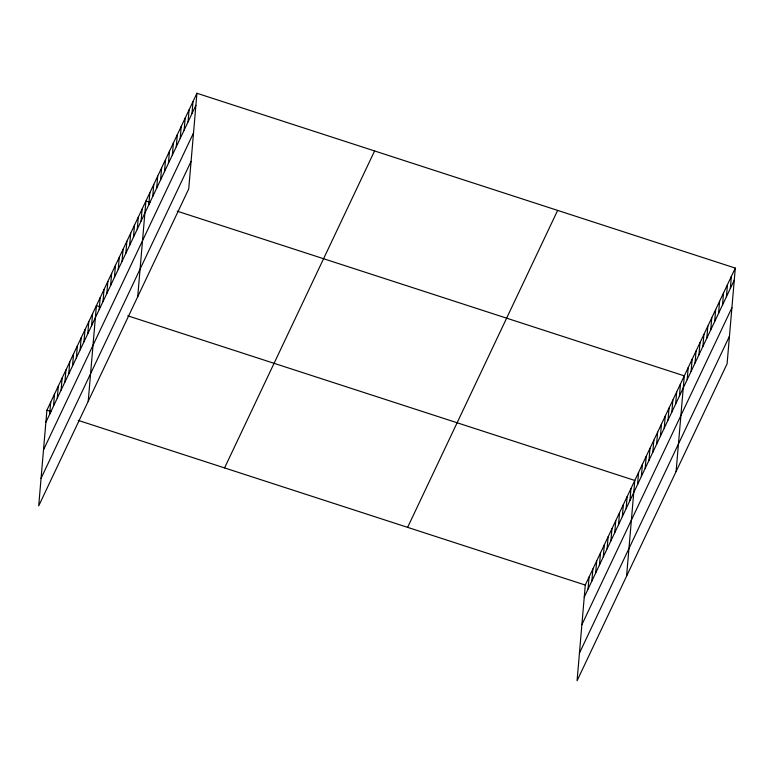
<?xml version="1.0" encoding="UTF-8"?>
<svg xmlns="http://www.w3.org/2000/svg" width="774" height="774" viewBox="0 0 774 774"><rect width="100%" height="100%" fill="white"/><g stroke="black" fill="none" stroke-linecap="round" stroke-linejoin="round"><path stroke-width="1.16" d="M196.925 93.257L46.904 410.21L38.7 505.906L188.721 188.943L196.925 93.257L735.3 268.094L727.096 363.79L577.075 680.743L585.279 585.057L735.3 268.094M49.681 414.235L50.716 402.17M53.483 406.186L54.519 394.121M57.295 398.136L58.331 386.081M61.107 390.096L62.133 378.031M64.91 382.046L65.945 369.982M68.722 373.997L69.757 361.942M72.524 365.957L73.559 353.892M76.336 357.907L77.371 345.843M80.148 349.867L81.183 337.803M83.95 341.818L84.985 329.753M87.762 333.768L88.797 321.713M91.574 325.728L92.599 313.663M88.207 401.309L96.411 305.614L100.591 306.978M99.188 309.639L100.223 297.574M102.99 301.589L104.026 289.524M106.802 293.539L107.838 281.484M110.614 285.5L111.65 273.435M114.417 277.45L115.452 265.385M118.229 269.4L119.264 257.345M122.031 261.36L123.066 249.296M125.843 253.311L126.878 241.246M129.655 245.271L130.69 233.206M133.457 237.221L134.492 225.157M137.269 229.172L138.304 217.117M141.081 221.132L142.106 209.067M137.714 296.713L145.918 201.017L150.098 202.382M148.811 204.791L149.846 192.736M152.73 196.499L153.765 184.444M156.658 188.217L157.693 176.153M160.576 179.926L161.611 167.861M164.504 171.635L165.539 159.57M168.432 163.343L169.458 151.278M172.35 155.052L173.386 142.997M176.278 146.77L177.314 134.705M180.197 138.478L181.232 126.414M184.125 130.187L185.16 118.122M188.043 121.895L189.079 109.831M191.971 113.604L193.007 101.549M588.046 589.072L589.082 577.007M591.858 581.022L592.894 568.967M595.67 572.983L596.696 560.918M599.473 564.933L600.508 552.868M603.285 556.893L604.32 544.828M607.087 548.843L608.122 536.779M610.899 540.794L611.934 528.739M614.711 532.754L615.746 520.689M618.513 524.704L619.548 512.64M622.325 516.655L623.36 504.6M626.137 508.615L627.163 496.55M629.939 500.565L630.974 488.51M626.582 576.146L634.786 480.461L127.768 315.802M637.553 484.476L638.589 472.411M641.365 476.426L642.401 464.371M645.177 468.386L646.213 456.321M648.98 460.337L650.015 448.272M652.792 452.297L653.827 440.232M656.604 444.247L657.629 432.182M660.406 436.197L661.441 424.142M664.218 428.157L665.253 416.093M668.02 420.108L669.055 408.043M671.832 412.058L672.867 400.003M675.644 404.018L676.679 391.954M679.446 395.969L680.481 383.904M676.089 471.55L684.293 375.864L177.275 211.205M687.177 379.637L688.212 367.573M691.105 371.346L692.14 359.281M695.033 363.054L696.058 350.99M698.951 354.763L699.986 342.708M702.879 346.481L703.914 334.416M706.797 338.19L707.833 326.125M710.726 329.898L711.761 317.833M714.644 321.607L715.679 309.542M718.572 313.315L719.607 301.26M722.49 305.024L723.526 292.969M726.418 296.742L727.454 284.677M730.346 288.45L731.372 276.386M45.869 422.275L195.89 105.312M43.499 449.878L193.529 132.915M41.07 478.303L191.091 161.35M224.566 467.912L374.587 150.949M407.617 527.355L557.638 210.402M584.244 597.122L734.265 280.159M581.874 624.715L731.904 307.752M579.436 653.15L729.466 336.187M46.904 410.21L51.084 411.575M78.251 420.398L585.279 585.057"/></g></svg>
